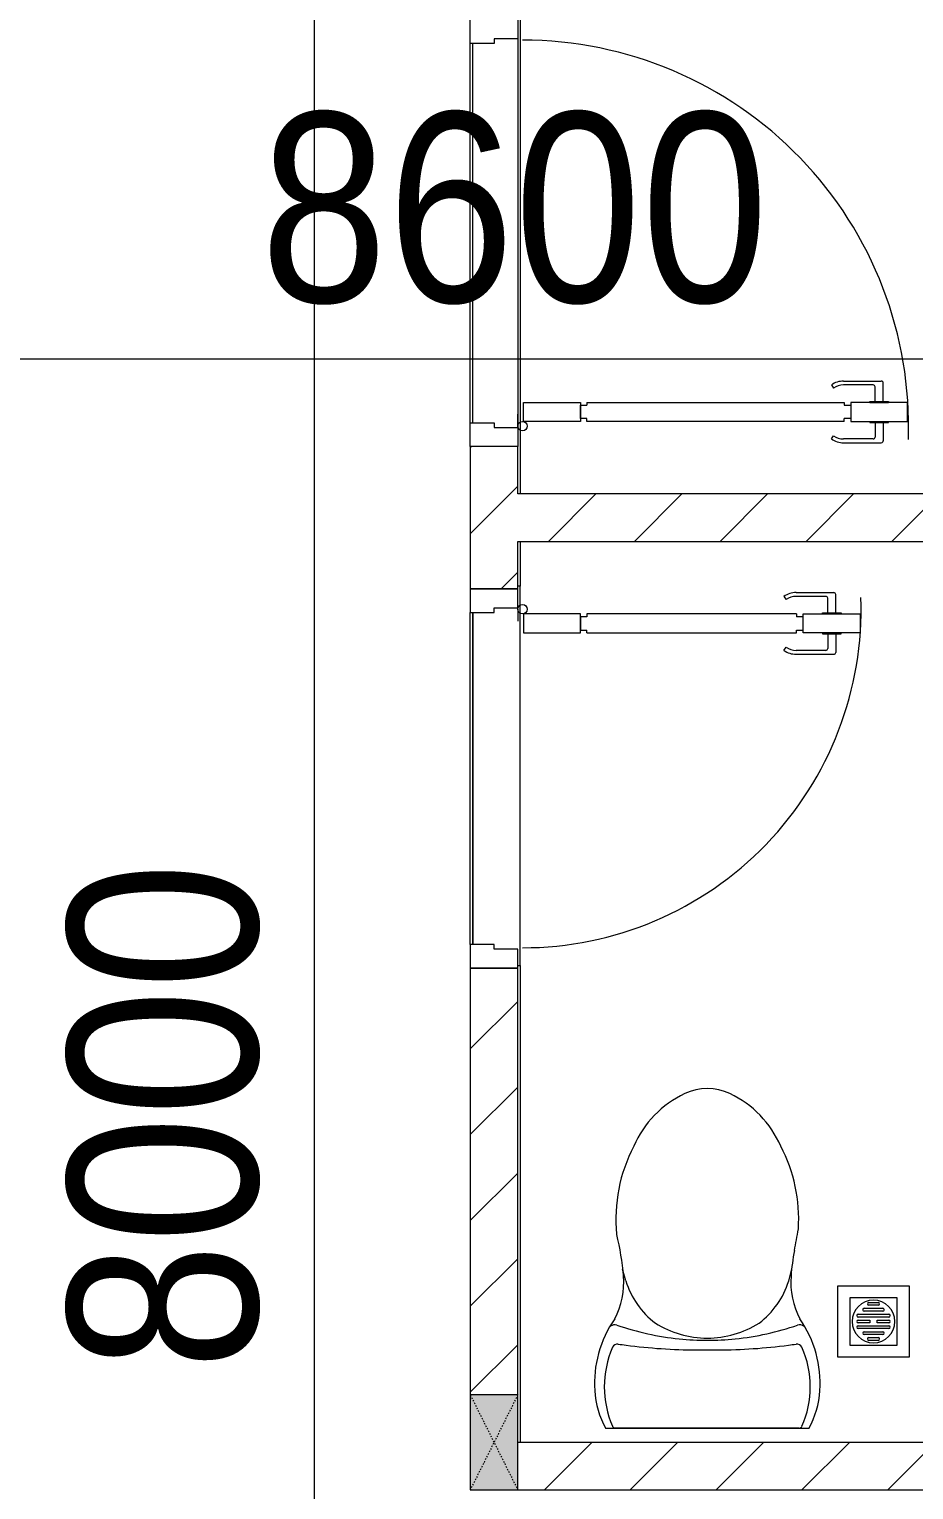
# Model space of a CAD drawing. Header units: millimetres. Extents: x 962 to 239635, y -15958 to 82755.
# Drawn here: x 171168 to 173033, y 73237 to 76317 of the extents above; entities that cross this region are included whole.
import ezdxf

# ---------------------------------------------------------------- set-up
doc = ezdxf.new("R2010")
doc.units = ezdxf.units.MM
doc.linetypes.add('Dash', pattern=[6, 3, -3])
for name, color, linetype, lineweight in [('0-1', 7, 'Continuous', 5), ('A-ANNO-DIMS', 211, 'Continuous', 9), ('A-ANNO-DIMS-160', 211, 'Continuous', 9), ('A-DETL-GENF-1', 9, 'Continuous', 9), ('A-DOOR-1', 254, 'Continuous', 9), ('A-DOOR-2', 9, 'Continuous', 9), ('A-FLOR-2', 9, 'Continuous', 9), ('A-WALL-1', 253, 'Continuous', 18), ('A-WALL-2', 9, 'Continuous', 9), ('A-WALL-PATT-1', 10, 'Continuous', 9), ('I-FURN-1', 254, 'Continuous', 9), ('M-EQPM-1', 254, 'Continuous', 9), ('P-SANR-FIXT-1', 254, 'Continuous', 9), ('S-COLS', 52, 'Continuous', 9), ('S-COLS-3', 254, 'Continuous', 9), ('S-COLS-4', 253, 'Continuous', 18), ('S-COLS-HDLN-1', 9, 'Dash', 9)]:
    doc.layers.add(name, color=color, linetype=linetype, lineweight=lineweight)
doc.styles.add('UTM Avo', font='UTM Avo.ttf', dxfattribs={"width": 0.9, "height": 400})
doc.dimstyles.new('1_Dim_chi_tiet_2_5_1', dxfattribs={"dimscale": 304.8, "dimtxt": 399.720379, "dimasz": 0.629921, "dimexe": 0.524934, "dimexo": 0.0625, "dimgap": 0.052493, "dimtad": 1, "dimdec": 0, "dimrnd": 5, "dimzin": 0, "dimdsep": 46, "dimtxsty": 'UTM Avo', "dimblk1": 'OBLIQUE', "dimblk2": 'OBLIQUE', "dimsah": 1, "dimcen": 0.09, "dimdle": 0.524934, "dimazin": 0, "dimtfac": 1, "dimtdec": 4, "dimtix": 1, "dimtmove": 0, "dimatfit": 3, "dimfxl": 1.049869, "dimfxlon": 1, "dimtvp": 1, "dimtolj": 1, "dimtzin": 0, "dimarcsym": 2})
pattern_1 = [(45, (0, 0), (-90.50967, 90.50967), [])]

# ---------------------------------------------------------------- blocks, each defined once
blk = doc.blocks.new('DOOR_CW_01 CANH MO-PANEL KINH - DIW_01-900x2200-CỬA GỖ VÂN LAMINATE-V76-TKCS_MB TẦNG 2')
at = {"layer": 'A-DETL-GENF-1'}
for p, q in [((-397, -182), (-397, -62)), ((-397, -62), (-357, -62)), ((-357, -62), (-357, -182)), ((-357, -182), (-397, -182)), ((-391, -196), (-391, -182)), ((-391, -182), (-363, -182)), ((-363, -182), (-363, -196)), ((-397, -196), (-391, -196)), ((-397, -738), (-397, -196)), ((-357, -196), (-363, -196)), ((-357, -196), (-357, -738)), ((-442, -737), (-442, -816.5)), ((-434, -799.5), (-434, -737)), ((-433.9, -711.2), (-427.3, -715.8)), ((-397, -738), (-391, -738)), ((-391, -752), (-391, -738)), ((-357, -738), (-363, -738)), ((-363, -738), (-363, -752)), ((-320.1, -711.2), (-326.7, -715.8)), ((-320, -799.5), (-320, -737)), ((-312, -737), (-312, -816.5)), ((-357, -752), (-397, -752)), ((-397, -752), (-397, -872)), ((-363, -752), (-391, -752)), ((-357, -872), (-357, -752)), ((-399, -792.2), (-399, -831.8)), ((-397, -792.2), (-399, -792.2)), ((-397, -792.2), (-397, -831.8)), ((-357, -792.2), (-357, -831.8)), ((-357, -792.2), (-355, -792.2)), ((-355, -792.2), (-355, -831.8)), ((-399, -820.5), (-438, -820.5)), ((-399, -803.5), (-430, -803.5)), ((-355, -803.5), (-324, -803.5)), ((-355, -820.5), (-316, -820.5)), ((-399, -831.8), (-397, -831.8)), ((-355, -831.8), (-357, -831.8)), ((-397, -872), (-357, -872))]:
    blk.add_line(p, q, dxfattribs=at)
blk.add_circle((-407, -60), 10, dxfattribs=at)
for centre, radius, start, end in [((-407, -60), 814, 268, 0), ((-397, -737), 45, 145, 180), ((-397, -737), 37, 145, 180), ((-357, -737), 37, 0, 35), ((-357, -737), 45, 360, 35), ((-430, -799.5), 4, 180, 270), ((-324, -799.5), 4, 270, 0), ((-438, -816.5), 4, 180, 270), ((-316, -816.5), 4, 270, 0)]:
    blk.add_arc(centre, radius, start, end, dxfattribs=at)
at = {"layer": 'A-DOOR-2'}
for p, q in [((-450, -50), (-450, 50)), ((-450, 50), (-400, 50)), ((-400, 50), (-400, 0)), ((400, 0), (400, 50)), ((400, 50), (450, 50)), ((-410, 0), (-410, -50)), ((-400, 0), (-410, 0)), ((410, 0), (400, 0)), ((410, -50), (410, 0)), ((-410, -50), (-450, -50)), ((-407, -50), (-382, -50)), ((450, -50), (410, -50))]:
    blk.add_line(p, q, dxfattribs=at)
blk = doc.blocks.new('DOOR_CW_01 CANH MO-PANEL KINH - DIG_02-800x2200-CỬA NHÔM KÍNH-V2-TKCS_MB TẦNG 2')
at = {"layer": 'A-DETL-GENF-1'}
for p, q in [((-347, 772), (-307, 772)), ((-347, 652), (-347, 772)), ((-307, 772), (-307, 652)), ((-392, 637), (-392, 716.5)), ((-349, 720.5), (-388, 720.5)), ((-349, 731.8), (-347, 731.8)), ((-349, 692.2), (-349, 731.8)), ((-347, 692.2), (-347, 731.8)), ((-307, 692.2), (-307, 731.8)), ((-305, 731.8), (-307, 731.8)), ((-305, 692.2), (-305, 731.8)), ((-305, 720.5), (-266, 720.5)), ((-262, 637), (-262, 716.5)), ((-384, 699.5), (-384, 637)), ((-349, 703.5), (-380, 703.5)), ((-347, 692.2), (-349, 692.2)), ((-307, 692.2), (-305, 692.2)), ((-305, 703.5), (-274, 703.5)), ((-270, 699.5), (-270, 637)), ((-307, 652), (-347, 652)), ((-313, 652), (-341, 652)), ((-341, 652), (-341, 638)), ((-313, 638), (-313, 652)), ((-347, 638), (-341, 638)), ((-347, 638), (-347, 196)), ((-307, 638), (-313, 638)), ((-307, 196), (-307, 638)), ((-383.9, 611.2), (-377.3, 615.8)), ((-270.1, 611.2), (-276.7, 615.8)), ((-347, 196), (-341, 196)), ((-341, 196), (-341, 182)), ((-307, 196), (-313, 196)), ((-313, 182), (-313, 196)), ((-307, 182), (-347, 182)), ((-347, 182), (-347, 62)), ((-341, 182), (-313, 182)), ((-307, 62), (-307, 182)), ((-347, 62), (-307, 62))]:
    blk.add_line(p, q, dxfattribs=at)
blk.add_circle((-357, 60), 10, dxfattribs=at)
for centre, radius, start, end in [((-357, 60), 714, 360, 92), ((-388, 716.5), 4, 90, 180), ((-266, 716.5), 4, 0, 90), ((-380, 699.5), 4, 90, 180), ((-274, 699.5), 4, 0, 90), ((-347, 637), 45, 180, 215), ((-347, 637), 37, 180, 215), ((-307, 637), 37, 325, 0), ((-307, 637), 45, 325, 0)]:
    blk.add_arc(centre, radius, start, end, dxfattribs=at)
at = {"layer": 'A-DOOR-2'}
for p, q in [((-360, 50), (-400, 50)), ((-400, 50), (-400, -50)), ((-360, 0), (-360, 50)), ((-357, 50), (-332, 50)), ((400, 50), (360, 50)), ((360, 50), (360, 0)), ((400, -50), (400, 50)), ((-350, 0), (-360, 0)), ((-350, -50), (-350, 0)), ((360, 0), (350, 0)), ((350, 0), (350, -50)), ((-400, -50), (-350, -50)), ((350, -50), (400, -50))]:
    blk.add_line(p, q, dxfattribs=at)
blk = doc.blocks.new('TOILET - TOILET-400871-TKCS_MB TẦNG 2')
at = {"layer": 'P-SANR-FIXT-1'}
for p, q in [((-171.7, 330.3), (-178.6, 355.5)), ((171.7, 330.3), (178.6, 355.5)), ((214.2, 19), (-214.2, 19)), ((194, 19.9), (-194, 19.9))]:
    blk.add_line(p, q, dxfattribs=at)
for centre, radius, start, end in [((45.1, 528.6), 217.6, 115.2282, 156.7784), ((0, 624.4), 111.7, 64.7718, 115.2282), ((-45.1, 528.6), 217.6, 23.2216, 64.7718), ((137.1, 461.2), 329.8, 152.3122, 185.6513), ((-137.1, 461.2), 329.8, 356.3165, 27.6878), ((-1948.3, 805.1), 2171.2, 349.1051, 350.319), ((-719.2, 297.5), 544.3, 4.5441, 13.9464), ((719.2, 297.5), 544.3, 169.7121, 175.4559), ((-343.5, 327.4), 167.3, 332.62, 4.5441), ((343.5, 327.4), 167.3, 175.4559, 207.38), ((-0.4, 384), 179.5, 197.4036, 232.5964), ((0.4, 384), 179.5, 307.4036, 342.5964), ((-4, 115.7), 233.6, 144.7853, 164.7039), ((4, 115.7), 233.6, 15.2961, 35.2147), ((-195, 224.1), 13.8, 71.0073, 129.3276), ((0.6, 792.1), 586.9, 251.0073, 264.1678), ((0, 416), 206.1, 237.9268, 270), ((0, 416), 206.1, 270, 302.0732), ((-0.6, 792.1), 586.9, 275.8322, 288.9927), ((195, 224.1), 13.8, 50.6724, 108.9927), ((-9.8, 107.2), 207.3, 156.2862, 203.7138), ((-189.1, 185.5), 11.7, 82.4212, 154.5895), ((178.9, 2951.3), 2778.4, 262.4212, 262.7649), ((-14.3, 1400.4), 1215.6, 262.593, 269.6026), ((0, 786.7), 581.5, 264.1678, 275.8322), ((0, 3462.8), 3278, 269.6026, 270.3974), ((14.3, 1400.4), 1215.6, 270.3974, 277.407), ((-178.9, 2951.3), 2778.4, 277.2351, 277.5788), ((189.1, 185.5), 11.7, 25.4105, 97.5788), ((9.8, 107.2), 207.3, 336.2862, 23.7138), ((1.9, 114.1), 239.7, 164.7039, 183.5487), ((-1.9, 114.1), 239.7, 356.4513, 15.2961), ((-46.1, 111.1), 191.6, 183.5487, 208.7191), ((46.1, 111.1), 191.6, 331.2809, 356.4513), ((-193.7, 26.4), 6.48, 203.7138, 267.6832), ((193.7, 26.4), 6.48, 272.3168, 336.2862)]:
    blk.add_arc(centre, radius, start, end, dxfattribs=at)
blk = doc.blocks.new('THU NUOC - THU NUOC-V78-TKCS_MB TẦNG 2')
at = {"layer": 'M-EQPM-1'}
for p, q in [((-66.3, -70.6), (-66.3, 79.4)), ((-66.3, 79.4), (83.7, 79.4)), ((83.7, 79.4), (83.7, -70.6)), ((58.7, 54.4), (-41.3, 54.4)), ((-41.3, 54.4), (-41.3, -45.6)), ((-11, 32.1), (28.5, 32.1)), ((-1.1, 44.5), (18.5, 44.5)), ((18.5, 38.5), (-1.1, 38.5)), ((58.7, -45.6), (58.7, 54.4)), ((-23.3, 19.6), (40.9, 19.6)), ((40.9, 13.6), (-23.3, 13.6)), ((-23.3, 7.2), (0.7, 7.2)), ((0.7, 1.2), (-23.3, 1.2)), ((28.5, 26.1), (-11, 26.1)), ((0.7, 7.2), (0.7, 1.2)), ((16.7, 1.2), (16.7, 7.2)), ((16.7, 7.2), (40.9, 7.2)), ((40.9, 1.2), (16.7, 1.2)), ((-23.3, -4.8), (40.9, -4.8)), ((40.9, -10.8), (-23.3, -10.8)), ((-11, -17.3), (28.5, -17.3)), ((28.5, -23.3), (-11, -23.3)), ((-1.1, -29.6), (18.5, -29.6)), ((-41.3, -45.6), (58.7, -45.6)), ((18.5, -35.6), (-1.1, -35.6)), ((83.7, -70.6), (-66.3, -70.6))]:
    blk.add_line(p, q, dxfattribs=at)
for centre, radius, start, end in [((8.7, 4.4), 45, 0, 180), ((8.7, 4.4), 45, 360, 180), ((-11, 29.1), 3, 90, 195), ((-1.1, 41.5), 3, 90, 270), ((18.5, 41.5), 3, 270, 90), ((28.5, 29.1), 3, 345, 90), ((8.7, 4.4), 45, 180, 0), ((8.7, 4.4), 45, 180, 360), ((-23.3, 16.6), 3, 90, 270), ((-23.3, 4.2), 3, 90, 270), ((-11, 29.1), 3, 195.0084, 270), ((28.5, 29.1), 3, 270, 344.9916), ((40.9, 16.6), 3, 270, 90), ((40.9, 4.2), 3, 270, 90), ((-23.3, -7.8), 3, 90, 270), ((-11, -20.3), 3, 90, 270), ((-1.1, -32.6), 3, 90, 270), ((18.5, -32.6), 3, 270, 90), ((28.5, -20.3), 3, 270, 90), ((40.9, -7.8), 3, 270, 90)]:
    blk.add_arc(centre, radius, start, end, dxfattribs=at)
blk = doc.blocks.new('G1_SOF - BO TRU - 100x200-745959-TKCS_MB TẦNG 2')
at = {"layer": 'S-COLS'}
blk.add_hatch(color=256, dxfattribs=at).paths.add_polyline_path([(-50, 100), (-50, -100), (50, -100), (50, 100)])
at = {"layer": 'S-COLS-4'}
for p, q in [((50, 100), (-50, 100)), ((-50, 100), (-50, -100)), ((50, -100), (50, 100)), ((-50, -100), (50, -100))]:
    blk.add_line(p, q, dxfattribs=at)
at = {"layer": 'S-COLS-HDLN-1'}
for p, q in [((50, 100), (-50, -100)), ((-50, 100), (50, -100))]:
    blk.add_line(p, q, dxfattribs=at)
blk = doc.blocks.new('GIUONG NGU-2TAB-1600x2000 - GIUONG NGU-2TAB-1600x2000-885815-TKCS_MB TẦNG 2')
at = {"layer": 'I-FURN-1'}
for p, q in [((458.5, 0), (8.5, 0)), ((8.5, 0), (8.5, -50)), ((458.5, -50), (458.5, 0)), ((2108.2, 0), (458.5, 0)), ((458.5, 0), (458.5, -50)), ((458.5, 0), (2108.2, 0)), ((2108.2, -50), (2108.2, 0)), ((2558.2, 0), (2108.2, 0)), ((2108.2, 0), (2108.2, -50)), ((2558.2, -50), (2558.2, 0)), ((458.5, -50), (8.5, -50)), ((8.5, -50), (8.5, -450.3)), ((8.5, -50), (458.5, -50)), ((458.5, -50), (8.5, -50)), ((8.5, -50), (8.5, -450.3)), ((458.5, -450.3), (458.5, -50)), ((2108.2, -50), (458.5, -50)), ((458.5, -50), (458.5, -1938.9)), ((458.5, -50), (2108.2, -50)), ((458.5, -1938.9), (458.5, -50)), ((458.5, -450.3), (458.5, -50)), ((458.5, -50), (2108.2, -50)), ((2558.2, -50), (2108.2, -50)), ((2108.2, -50), (2108.2, -450.3)), ((2108.2, -1938.9), (2108.2, -50)), ((2108.2, -50), (2558.2, -50)), ((2108.2, -50), (2558.2, -50)), ((2108.2, -450.3), (2108.2, -50)), ((2108.2, -50), (2108.2, -1938.9)), ((2558.2, -450.3), (2558.2, -50)), ((2558.2, -50), (2558.2, -450.3)), ((233.5, -86.8), (233.5, -413.5)), ((2333.2, -86.8), (2333.2, -413.5)), ((508.5, -100), (2058.2, -100)), ((508.5, -1938.9), (508.5, -100)), ((2058.2, -100), (2058.2, -1938.9)), ((120.2, -250.2), (346.8, -250.2)), ((2446.5, -250.2), (2219.8, -250.2)), ((8.5, -450.3), (458.5, -450.3)), ((8.5, -450.3), (458.5, -450.3)), ((2108.2, -450.3), (2558.2, -450.3)), ((2558.2, -450.3), (2108.2, -450.3)), ((1997.1, -2000), (569.6, -2000)), ((569.6, -2050), (1997.1, -2050)), ((1997.1, -2050), (569.6, -2050))]:
    blk.add_line(p, q, dxfattribs=at)
for centre in [(233.5, -250.2), (2333.2, -250.2)]:
    blk.add_circle(centre, 150.7, dxfattribs=at)
for centre, radius, start, end in [((569.6, -1938.9), 111.1, 180, 270), ((569.6, -1938.9), 111.1, 180, 270), ((569.6, -1938.9), 61.1, 180, 270), ((1997.1, -1938.9), 111.1, 270, 360), ((1997.1, -1938.9), 61.1, 270, 0), ((1997.1, -1938.9), 111.1, 270, 0)]:
    blk.add_arc(centre, radius, start, end, dxfattribs=at)
blk = doc.blocks.new('NCV_TKTC_TANG 2_rvt-1-TKCS_MB TẦNG 2')
at = {"layer": 'A-WALL-PATT-1'}
h = blk.add_hatch(dxfattribs=at)
h.set_pattern_fill('FP_1', color=256, style=0, pattern_type=2)
h.set_pattern_definition(pattern_1)
h.paths.add_polyline_path([(110447.5, 73436.9), (110447.5, 74336.9), (110347.5, 74336.9), (110347.5, 73436.9)])
h.paths.add_polyline_path([(110347.5, 75136.9), (110447.5, 75136.9), (110447.5, 75436.9), (110347.5, 75436.9)])
h = blk.add_hatch(dxfattribs=at)
h.set_pattern_fill('FP_1', color=256, style=0, pattern_type=2)
h.set_pattern_definition(pattern_1)
h.paths.add_polyline_path([(110447.5, 75236.9), (112347.5, 75236.9), (112347.5, 75336.9), (110447.5, 75336.9)])
h = blk.add_hatch(dxfattribs=at)
h.set_pattern_fill('FP_1', color=256, style=0, pattern_type=2)
h.set_pattern_definition(pattern_1)
h.paths.add_polyline_path([(112247.5, 73236.9), (112247.5, 73336.9), (110447.5, 73336.9), (110447.5, 73236.9), (110925, 73236.9)])
at = {"layer": 'A-FLOR-2'}
for p, q in [((110452.6, 78036.9), (110452.6, 75336.9)), ((110352.6, 75486.9), (110352.6, 76286.9)), ((110452.6, 75236.9), (110452.6, 75142.4)), ((110452.6, 75142.4), (110447.5, 75142.4)), ((110452.6, 74342.4), (110452.6, 75142.4)), ((110352.6, 74386.9), (110352.6, 75086.9)), ((110352.6, 75086.9), (110352.6, 74386.9)), ((110447.5, 74342.4), (110452.6, 74342.4)), ((110452.6, 74342.4), (110452.6, 73336.9))]:
    blk.add_line(p, q, dxfattribs=at)
at = {"layer": 'A-WALL-1'}
for p, q in [((110447.5, 75436.9), (110347.5, 75436.9)), ((110347.5, 75436.9), (110347.5, 75136.9)), ((110447.5, 75336.9), (110447.5, 75436.9)), ((112347.5, 75336.9), (110447.5, 75336.9)), ((110447.5, 75136.9), (110447.5, 75236.9)), ((110447.5, 75236.9), (112247.5, 75236.9)), ((110347.5, 75136.9), (110447.5, 75136.9)), ((110447.5, 74336.9), (110347.5, 74336.9)), ((110347.5, 74336.9), (110347.5, 73436.9)), ((110447.5, 73436.9), (110447.5, 74336.9)), ((112247.5, 73336.9), (110447.5, 73336.9)), ((110447.5, 73236.9), (112247.5, 73236.9))]:
    blk.add_line(p, q, dxfattribs=at)
at = {"layer": 'A-WALL-2'}
for p, q in [((110447.5, 76296.9), (110447.5, 75476.9)), ((110347.5, 75486.9), (110347.5, 76286.9)), ((110347.5, 74386.9), (110347.5, 75086.9)), ((110352.6, 74386.9), (110352.6, 75086.9))]:
    blk.add_line(p, q, dxfattribs=at)
at = {"layer": 'A-DOOR-1'}
for name, p, rotation in [('DOOR_CW_01 CANH MO-PANEL KINH - DIW_01-900x2200-CỬA GỖ VÂN LAMINATE-V76-TKCS_MB TẦNG 2', (110397.5, 75886.9), 89.99999999999908), ('DOOR_CW_01 CANH MO-PANEL KINH - DIG_02-800x2200-CỬA NHÔM KÍNH-V2-TKCS_MB TẦNG 2', (110397.5, 74736.9), 269.9999999999991)]:
    blk.add_blockref(name, p, dxfattribs=dict(at, rotation=rotation))
at = {"layer": 'I-FURN-1'}
blk.add_blockref('GIUONG NGU-2TAB-1600x2000 - GIUONG NGU-2TAB-1600x2000-885815-TKCS_MB TẦNG 2', (111149.1, 78026.9), dxfattribs=at)
at = {"layer": 'M-EQPM-1'}
blk.add_blockref('THU NUOC - THU NUOC-V78-TKCS_MB TẦNG 2', (111188.8, 73587.5), dxfattribs=at)
at = {"layer": 'P-SANR-FIXT-1'}
blk.add_blockref('TOILET - TOILET-400871-TKCS_MB TẦNG 2', (110847.1, 73346.9), dxfattribs=at)
at = {"layer": 'S-COLS-3'}
blk.add_blockref('G1_SOF - BO TRU - 100x200-745959-TKCS_MB TẦNG 2', (110397.5, 73336.9), dxfattribs=at)
blk = doc.blocks.new('DIMBLOCK308-TKCS_MB TẦNG 2')
at = {"layer": 'A-ANNO-DIMS-160'}
for p, q in [((171769.3, 78196.9), (171769.3, 69876.9)), ((171449.3, 78036.9), (171929.3, 78036.9)), ((171769.3, 78036.9), (171449.3, 78036.9)), ((172089.3, 70036.9), (171609.3, 70036.9)), ((171769.3, 70036.9), (172089.3, 70036.9))]:
    blk.add_line(p, q, dxfattribs=at)
at = {"layer": 'A-ANNO-DIMS-160', "lineweight": 25}
for p, q in [((171769.3, 78036.9), (171673.3, 78132.9)), ((171769.3, 78036.9), (171865.3, 77940.9)), ((171769.3, 70036.9), (171673.3, 70132.9)), ((171769.3, 70036.9), (171865.3, 69940.9))]:
    blk.add_line(p, q, dxfattribs=at)
at = {"layer": 'A-ANNO-DIMS-160', "color": 0, "insert": (171249.6, 73489.2), "char_height": 400, "width": 1314.636, "attachment_point": 1, "rotation": 90, "line_spacing_factor": 1.110334, "style": 'UTM Avo'}
blk.add_mtext('8000', dxfattribs=at)
blk = doc.blocks.new('_Oblique')
at = {"color": 0, "linetype": 'ByBlock', "lineweight": -2}
blk.add_line((-0.5, -0.5), (0.5, 0.5), dxfattribs=at)
blk = doc.blocks.new('DIMBLOCK352-TKCS_MB TẦNG 2')
at = {"layer": 'A-ANNO-DIMS-160'}
for p, q in [((167903.5, 75941.8), (167903.5, 75461.8)), ((167903.5, 75621.8), (167903.5, 75941.8)), ((176503.5, 75941.8), (176503.5, 75461.8)), ((176503.5, 75621.8), (176503.5, 75941.8)), ((167743.5, 75621.8), (176663.5, 75621.8))]:
    blk.add_line(p, q, dxfattribs=at)
at = {"layer": 'A-ANNO-DIMS-160', "lineweight": 25}
for p, q in [((167903.5, 75621.8), (167999.5, 75717.8)), ((176503.5, 75621.8), (176599.5, 75717.8)), ((167903.5, 75621.8), (167807.5, 75525.8)), ((176503.5, 75621.8), (176407.5, 75525.8))]:
    blk.add_line(p, q, dxfattribs=at)
at = {"layer": 'A-ANNO-DIMS-160', "color": 0, "insert": (171655.7, 76141.4), "char_height": 400, "width": 1314.636, "attachment_point": 1, "line_spacing_factor": 1.110334, "style": 'UTM Avo'}
blk.add_mtext('8600', dxfattribs=at)

msp = doc.modelspace()

# ---------------------------------------------------------------- block references
at = {"layer": '0-1'}
msp.add_blockref('NCV_TKTC_TANG 2_rvt-1-TKCS_MB TẦNG 2', (61750.9, 0), dxfattribs=at)

# ---------------------------------------------------------------- dimensions: what is measured, and where the dimension line sits
at = {"layer": 'A-ANNO-DIMS'}
dim = msp.add_linear_dim(base=(171769.3, 70036.9), p1=(171449.3, 78036.9), p2=(172089.3, 70036.9), angle=90, dimstyle='1_Dim_chi_tiet_2_5_1', override={"dimpost": '<>', "dimfxl": 8025.559171}, dxfattribs=at)
dim.commit()
dim.dimension.update_dxf_attribs({"geometry": 'DIMBLOCK308-TKCS_MB TẦNG 2', "text_midpoint": (171546.3, 74036.9)})
dim = msp.add_linear_dim(base=(176503.5, 75621.8), p1=(167903.5, 75941.8), p2=(176503.5, 75941.8), dimstyle='1_Dim_chi_tiet_2_5_1', override={"dimpost": '<>', "dimfxl": 8600}, dxfattribs=at)
dim.commit()
dim.dimension.update_dxf_attribs({"geometry": 'DIMBLOCK352-TKCS_MB TẦNG 2', "text_midpoint": (172203.5, 75844.8)})

doc.saveas('drawing.dxf')
